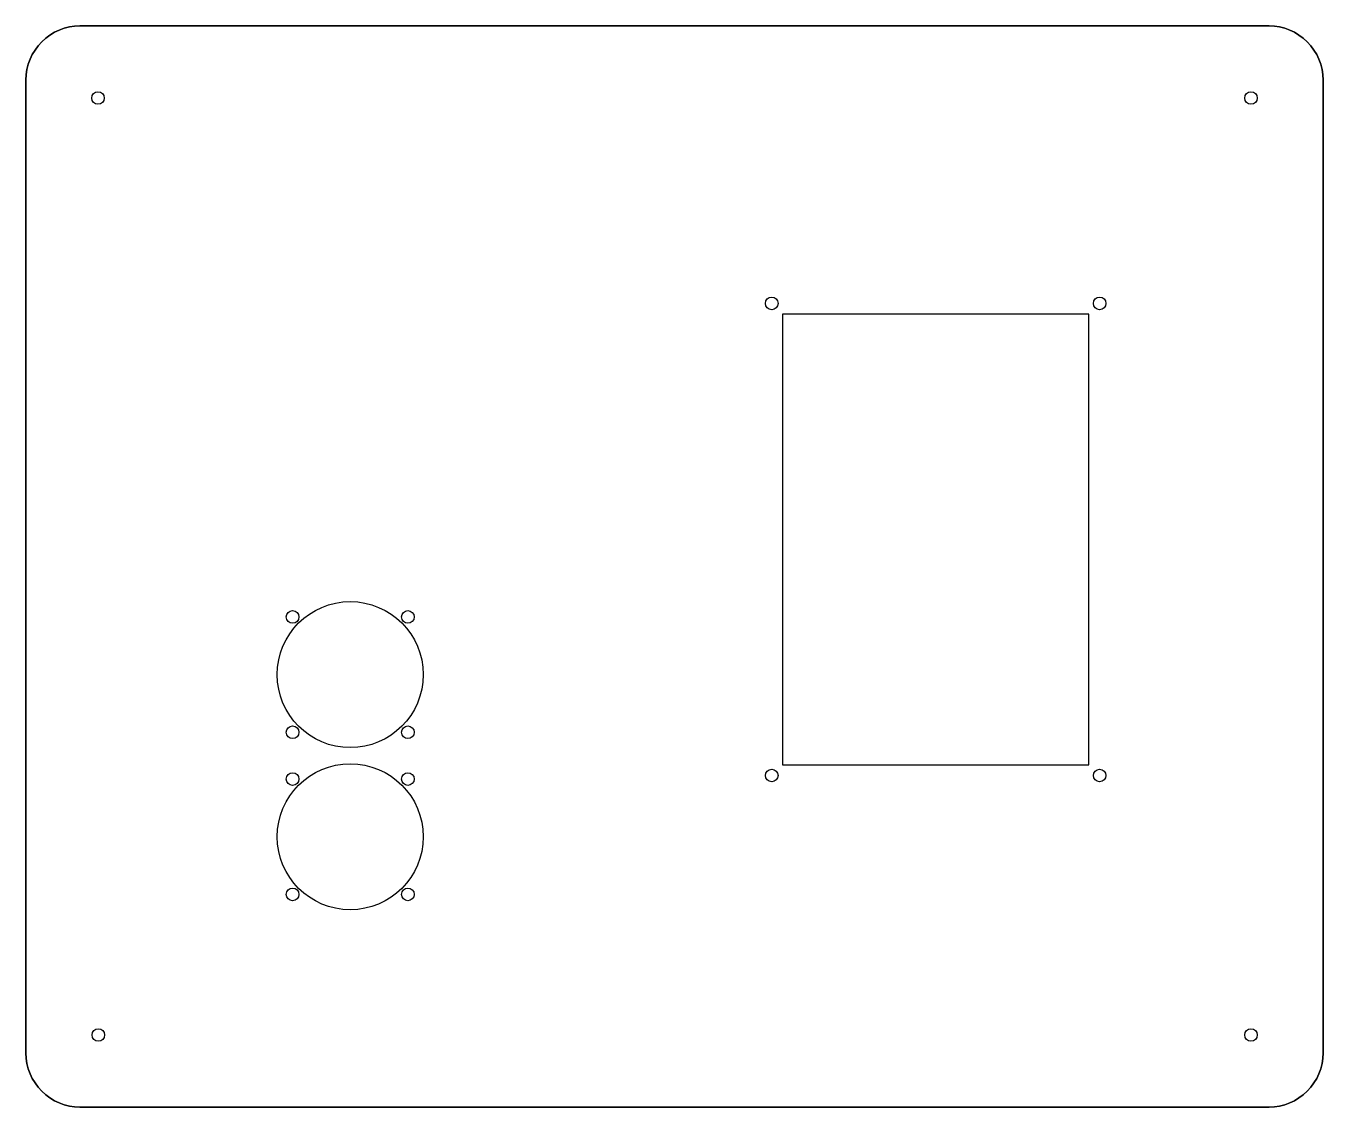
# Model space of a CAD drawing. Header units: millimetres. Extents: x -241 to 119, y -150 to 150.
import ezdxf

# ---------------------------------------------------------------- set-up
doc = ezdxf.new("R2010")
doc.units = ezdxf.units.MM
doc.layers.get('0').update_dxf_attribs({"linetype": 'CONTINUOUS'})

msp = doc.modelspace()

# ---------------------------------------------------------------- linework, layer by layer
for points in [[(119.19, 135), (119.19, -135, -0.414214), (104.19, -150), (-225.81, -150, -0.414214), (-240.81, -135), (-240.81, 135, -0.414214), (-225.81, 150), (104.19, 150, -0.414214)], [(-240.81, 135), (-240.81, -135, 0.414214), (-225.81, -150), (104.19, -150, 0.414214), (119.19, -135), (119.19, 135, 0.414214), (104.19, 150), (-225.81, 150, 0.414214)]]:
    msp.add_lwpolyline(points, format="xyb", close=True)
msp.add_lwpolyline([(54.19, 70), (-30.81, 70), (-30.81, -55), (54.19, -55)], close=True)
for centre, radius in [((-220.81, 130), 1.75), ((-220.81, 130), 1.75), ((99.19, 130), 1.75), ((99.19, 130), 1.75), ((-33.81, 73), 1.75), ((57.19, 73), 1.75), ((-150.81, -30), 20.26), ((-166.81, -14), 1.75), ((-134.81, -14), 1.75), ((-166.81, -46), 1.75), ((-134.81, -46), 1.75), ((-150.81, -75), 20.26), ((-166.81, -59), 1.75), ((-134.81, -59), 1.75), ((-33.81, -58), 1.75), ((57.19, -58), 1.75), ((-166.81, -91), 1.75), ((-134.81, -91), 1.75), ((-220.71, -130), 1.75), ((-220.71, -130), 1.75), ((99.19, -130), 1.75), ((99.19, -130), 1.75)]:
    msp.add_circle(centre, radius)

doc.saveas('drawing.dxf')
